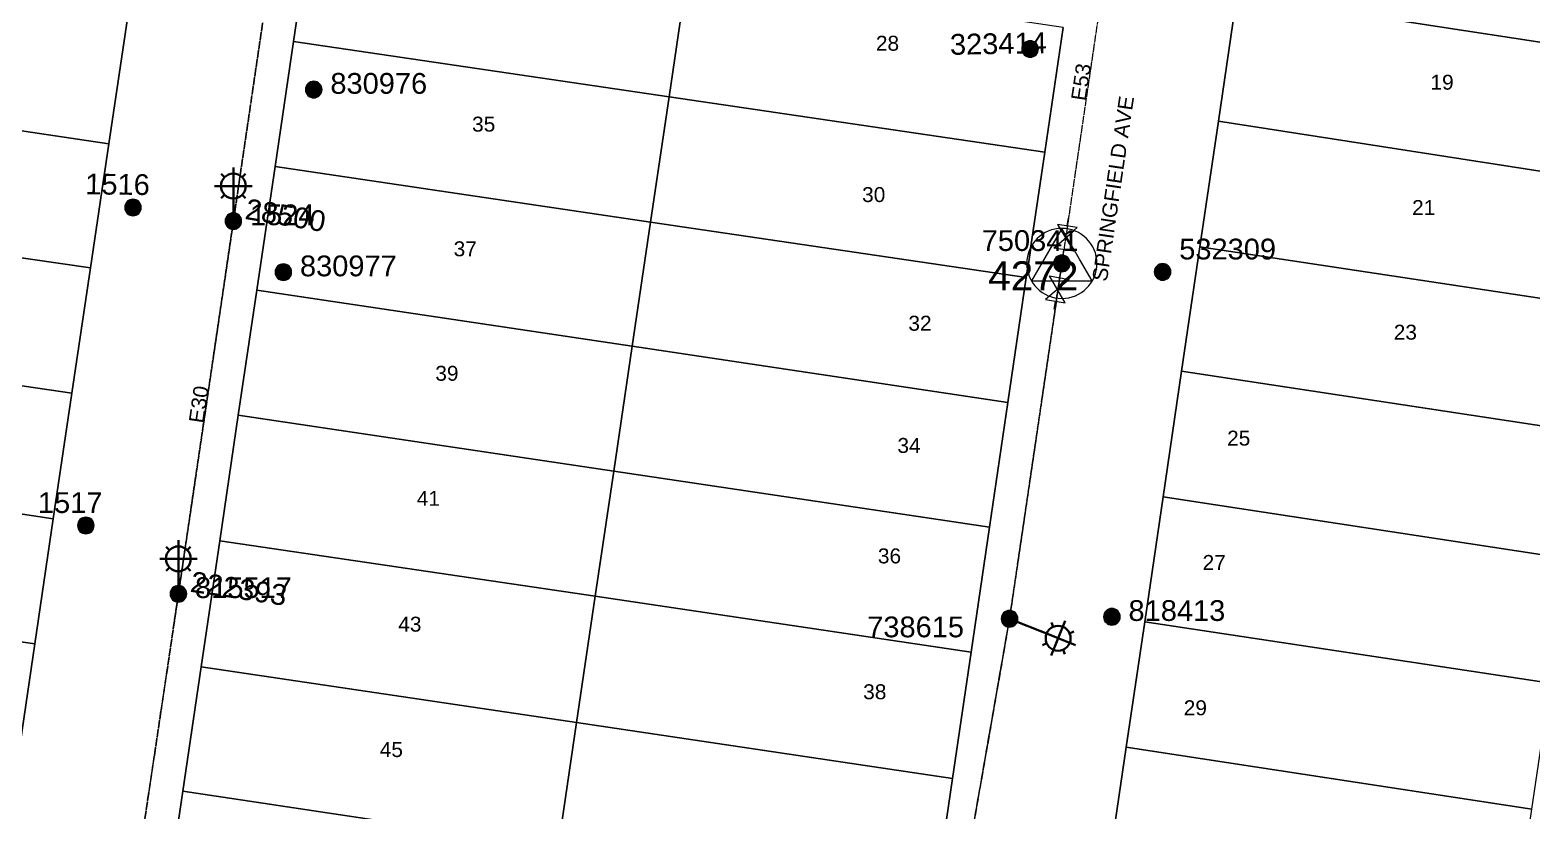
# Model space of a CAD drawing. Header units: metres. Extents: x 305195 to 306755, y 6261447 to 6263623.
# Drawn here: x 305777.4 to 305958.2, y 6262188 to 6262282 of the extents above; entities that cross this region are included whole.
import ezdxf
from ezdxf.enums import TextEntityAlignment as Align

# ---------------------------------------------------------------- set-up
doc = ezdxf.new("R2010")
doc.units = ezdxf.units.M
doc.linetypes.add('Cable Exist OH', pattern=[1, 1, 0])
doc.layers.get('0').update_dxf_attribs({"color": 6})
doc.layers.add('Cadastre Land Parcels_SP_EXT', color=9, linetype='Continuous', lineweight=5)
doc.layers.add('Cadastre Roads_SP_EXT', color=9, linetype='Continuous', lineweight=5)
for name, color, linetype in [('Equip_LV_EXT', 7, 'Continuous'), ('Equip_SP_SL_EXT', 7, 'Continuous'), ('Mains_HV_EXT', 7, 'Continuous'), ('Mains_LV_EXT', 7, 'Continuous'), ('Mains_SL_EXT', 7, 'Continuous'), ('Sub_SP_TR_HV_LV_EXT', 7, 'Continuous'), ('SupportsOH_SP_TR_HV_LV_SL_EXT', 7, 'Continuous')]:
    doc.layers.add(name, color=color, linetype=linetype)
doc.styles.add('iecARIAL', font='arial.ttf', dxfattribs={"height": 2})
doc.styles.add('POLE_LABEL', font='arial.ttf')
doc.styles.get("Standard").update_dxf_attribs({"font": 'arial.ttf'})

# ---------------------------------------------------------------- blocks, each defined once
blk = doc.blocks.new('SUB_POLE_EXT')
blk.add_wipeout([(0, 4.22), (0.42, 4.2), (0.83, 4.14), (1.21, 4.05), (1.62, 3.9), (1.99, 3.72), (2.35, 3.51), (2.68, 3.26), (2.99, 2.99), (3.28, 2.66), (3.52, 2.34), (3.76, 1.92), (3.9, 1.62), (4.04, 1.23), (4.18, 0.63), (4.22, 0), (4.18, -0.61), (4.06, -1.15), (3.9, -1.62), (3.58, -2.24), (3.22, -2.73), (2.97, -3.01), (2.68, -3.26), (2.36, -3.5), (2, -3.72), (1.64, -3.89), (1.25, -4.03), (0.82, -4.14), (0.42, -4.2), (0, -4.22), (-0.41, -4.2), (-0.8, -4.15), (-1.21, -4.05), (-1.62, -3.9), (-1.99, -3.73), (-2.35, -3.51), (-2.68, -3.26), (-2.96, -3.02), (-3.23, -2.72), (-3.51, -2.35), (-3.71, -2.01), (-3.91, -1.6), (-4.05, -1.21), (-4.16, -0.76), (-4.22, -0.14), (-4.21, 0.39), (-4.14, 0.83), (-4.03, 1.27), (-3.9, 1.63), (-3.71, 2.02), (-3.5, 2.37), (-3.28, 2.67), (-2.99, 2.99), (-2.68, 3.27), (-2.33, 3.52), (-1.98, 3.73), (-1.63, 3.9), (-1.2, 4.05), (-0.78, 4.15), (-0.4, 4.21)])
blk.add_line((2.16, 0.48), (2.16, 0.48, 0))
blk.add_lwpolyline([(-4.22, 0, 1), (4.22, 0, 1)], format="xyb", close=True)
blk.add_lwpolyline([(2.14, 0.52), (0, 4.22), (-3.66, -2.11), (3.66, -2.11)], close=True)
for tag, height, flags, p in [('ASSET_NUM', 3.5, 8, (2, 2)), ('STREET_CODE', 0.2, 9, (1.5, 0)), ('CONSTRUCTED_VOLTAGE', 0.2, 9, (1.5, -0.2)), ('OPERATING_VOLTAGE', 0.2, 9, (1.5, -0.6)), ('OPERATED_BY', 0.2, 9, (1.5, -0.8)), ('ORIENTATION', 0.2, 9, (1.5, -1.2)), ('OWNED_BY', 0.2, 9, (1.5, -1.4)), ('SECONDARY_VOLTAGE', 0.2, 9, (1.5, -1.6)), ('STATE', 0.2, 9, (1.5, -1.8)), ('NO_PHASES', 0.2, 9, (1.5, -0.4)), ('MAINTAINED_BY', 0.2, 9, (1.5, -1)), ('SUBSTATION_TYPE', 0.2, 9, (1.5, -2)), ('STREETNAME', 0.2, 9, (1.5, -2.8)), ('SUBURB', 0.2, 9, (1.5, -3)), ('Z', 0.2, 1, (1.5, -3.4)), ('USAGE', 0.2, 9, (1.5, -2.2)), ('LEGEND', 0.2, 9, (1.5, -2.4)), ('LOCATION', 0.2, 9, (1.5, -2.6)), ('NOTES', 0.2, 9, (1.5, -3.2))]:
    blk.add_attdef(tag, text='', height=height, dxfattribs=dict(flags=flags)).set_placement(p, align=Align.MIDDLE_LEFT)
blk = doc.blocks.new('LV_OH_LINKS_DISTFUSE_EXT')
for p, q in [((0, 0), (0.96, 0)), ((3.84, 0), (4.8, 0))]:
    blk.add_line(p, q)
blk.add_lwpolyline([(3.84, -1.2), (3.84, 1.2), (0.96, -1.2), (0.96, 1.2)], close=True)
at = {"flags": 9}
for tag, p in [('ACTUAL_STATUS', (0, 0)), ('CONSTRUCTED_VOLTAGE', (0, -0.2)), ('OPERATING_VOLTAGE', (0, -0.6)), ('ORIENTATION', (0, -0.8)), ('OWNED_BY', (0, -1)), ('STATE', (0, -1.2)), ('SWITCH_TYPE', (0, -1.4)), ('NO_PHASES', (0, -0.4)), ('USAGE', (0, -1.6)), ('NOTES', (0, -1.8))]:
    blk.add_attdef(tag, text='', height=0.2, dxfattribs=at).set_placement(p, align=Align.MIDDLE_LEFT)
at = {"flags": 1}
blk.add_attdef('Z', (0, 0), '', height=0.2, dxfattribs=at)
blk = doc.blocks.new('*U148')
at = {"lineweight": 40}
for p, q in [((0, 0), (4.46, -1.79)), ((3.76, -1.51), (7.93, -3.19)), ((6.69, -0.26), (5.01, -4.44)), ((5.04, -0.45), (5.26, -0.97)), ((7.74, -1.54), (7.23, -1.76)), ((3.95, -3.16), (4.47, -2.94)), ((6.66, -4.25), (6.44, -3.73))]:
    blk.add_line(p, q, dxfattribs=at)
blk.add_circle((5.85, -2.35), 1.5, dxfattribs=at)
at = {"style": 'iecARIAL', "flags": 8}
blk.add_attdef('ASSET_NUM', (1.5, 1.5), '', height=2.5, dxfattribs=at)
for tag, p, height, flags in [('OPERATING_VOLTAGE', (0.98, -1.65), 0.2, 9), ('ORIENTATION', (0.98, -1.85), 0.2, 9), ('CONSTRUCTED_VOLTAGE', (0.98, -0.65), 0.2, 9), ('CONTROL_TYPE', (0.98, -0.85), 0.2, 9), ('LANTERN_PURPOSE', (0.98, -1.05), 0.2, 9), ('LANTERN_TYPE', (0.98, -1.25), 0.2, 9), ('NO_PHASES', (0.98, -1.45), 0.2, 9), ('LNUMBER', (2.18, -3.25), 2.5, 8), ('OWNED_BY', (0.98, -2.05), 0.2, 9), ('STATE', (0.98, -2.25), 0.2, 9), ('USAGE', (0.98, -2.45), 0.2, 9), ('CEXIST', (0.98, -2.65), 0.2, 9), ('CNEW', (0.98, -2.85), 0.2, 9), ('CNUMBER', (0.98, -3.05), 0.2, 9), ('CREMOVE', (0.98, -3.25), 0.2, 9), ('CREPLACE', (0.98, -3.45), 0.2, 9), ('LKINGHEIGHT', (0.98, -3.65), 0.2, 9), ('LBRACKET', (0.98, -3.85), 0.2, 9), ('LBRACKETVOCAB', (0.98, -4.05), 0.2, 9), ('LCATEGORY', (0.98, -4.25), 0.2, 9), ('LCHARGE1', (0.98, -4.45), 0.2, 9), ('LCHARGE1PERCENT', (0.98, -4.65), 0.2, 9), ('LCHARGE2', (0.98, -4.85), 0.2, 9), ('LCHARGE2PERCENT', (0.98, -5.05), 0.2, 9), ('LCHARGE3', (0.98, -5.25), 0.2, 9), ('LCHARGE3PERCENT', (0.98, -5.45), 0.2, 9), ('LEXIST', (0.98, -5.65), 0.2, 9), ('LLAMP', (0.98, -5.85), 0.2, 9), ('LLAMPVOCAB', (0.98, -6.05), 0.2, 9), ('LMAST', (0.98, -6.25), 0.2, 9), ('LMASTVOCAB', (0.98, -6.45), 0.2, 9), ('LNEW', (0.98, -6.65), 0.2, 9), ('LANTNUMBER', (0.98, -6.85), 0.2, 9), ('LOUTREACH', (0.98, -7.25), 0.2, 9), ('LOUTREACHVOCAB', (0.98, -7.45), 0.2, 9), ('LRATECODE', (0.98, -7.65), 0.2, 9), ('LREMOVE', (0.98, -7.85), 0.2, 9), ('LREPLACE', (0.98, -8.05), 0.2, 9), ('LTYPE', (0.98, -8.25), 0.2, 9), ('LTYPEVOCAB', (0.98, -8.45), 0.2, 9), ('LEGEND', (0.98, -8.65), 0.2, 9), ('LOCATION', (0.98, -8.85), 0.2, 9), ('NOTES', (0.98, -9.05), 0.2, 9), ('STREETNAME', (0.98, -9.25), 0.2, 9), ('SUBURB', (0.98, -9.45), 0.2, 1)]:
    blk.add_attdef(tag, p, '', height=height, dxfattribs=dict(flags=flags))
blk = doc.blocks.new('SL_LANTERN_EXT')
at = {"lineweight": 40}
for p, q in [((-1.46, 5.68), (-1.06, 5.28)), ((0, 1.97), (0, 6.47)), ((1.46, 5.68), (1.06, 5.28)), ((-2.25, 4.22), (2.25, 4.22)), ((-1.46, 2.76), (-1.06, 3.16)), ((0, 0), (0, 2.72)), ((1.46, 2.76), (1.06, 3.16))]:
    blk.add_line(p, q, dxfattribs=at)
blk.add_circle((0, 4.22), 1.5, dxfattribs=at)
at = {"style": 'iecARIAL', "flags": 8}
blk.add_attdef('ASSET_NUM', (1.5, 1.5), '', height=2.5, dxfattribs=at)
for tag, p, height, flags in [('OPERATING_VOLTAGE', (0.98, -1.65), 0.2, 9), ('ORIENTATION', (0.98, -1.85), 0.2, 9), ('CONSTRUCTED_VOLTAGE', (0.98, -0.65), 0.2, 9), ('CONTROL_TYPE', (0.98, -0.85), 0.2, 9), ('LANTERN_PURPOSE', (0.98, -1.05), 0.2, 9), ('LANTERN_TYPE', (0.98, -1.25), 0.2, 9), ('NO_PHASES', (0.98, -1.45), 0.2, 9), ('LNUMBER', (2.18, -3.25), 2.5, 8), ('OWNED_BY', (0.98, -2.05), 0.2, 9), ('STATE', (0.98, -2.25), 0.2, 9), ('USAGE', (0.98, -2.45), 0.2, 9), ('CEXIST', (0.98, -2.65), 0.2, 9), ('CNEW', (0.98, -2.85), 0.2, 9), ('CNUMBER', (0.98, -3.05), 0.2, 9), ('CREMOVE', (0.98, -3.25), 0.2, 9), ('CREPLACE', (0.98, -3.45), 0.2, 9), ('LKINGHEIGHT', (0.98, -3.65), 0.2, 9), ('LBRACKET', (0.98, -3.85), 0.2, 9), ('LBRACKETVOCAB', (0.98, -4.05), 0.2, 9), ('LCATEGORY', (0.98, -4.25), 0.2, 9), ('LCHARGE1', (0.98, -4.45), 0.2, 9), ('LCHARGE1PERCENT', (0.98, -4.65), 0.2, 9), ('LCHARGE2', (0.98, -4.85), 0.2, 9), ('LCHARGE2PERCENT', (0.98, -5.05), 0.2, 9), ('LCHARGE3', (0.98, -5.25), 0.2, 9), ('LCHARGE3PERCENT', (0.98, -5.45), 0.2, 9), ('LEXIST', (0.98, -5.65), 0.2, 9), ('LLAMP', (0.98, -5.85), 0.2, 9), ('LLAMPVOCAB', (0.98, -6.05), 0.2, 9), ('LMAST', (0.98, -6.25), 0.2, 9), ('LMASTVOCAB', (0.98, -6.45), 0.2, 9), ('LNEW', (0.98, -6.65), 0.2, 9), ('LANTNUMBER', (0.98, -6.85), 0.2, 9), ('LOUTREACH', (0.98, -7.25), 0.2, 9), ('LOUTREACHVOCAB', (0.98, -7.45), 0.2, 9), ('LRATECODE', (0.98, -7.65), 0.2, 9), ('LREMOVE', (0.98, -7.85), 0.2, 9), ('LREPLACE', (0.98, -8.05), 0.2, 9), ('LTYPE', (0.98, -8.25), 0.2, 9), ('LTYPEVOCAB', (0.98, -8.45), 0.2, 9), ('LEGEND', (0.98, -8.65), 0.2, 9), ('LOCATION', (0.98, -8.85), 0.2, 9), ('NOTES', (0.98, -9.05), 0.2, 9), ('STREETNAME', (0.98, -9.25), 0.2, 9), ('SUBURB', (0.98, -9.45), 0.2, 1)]:
    blk.add_attdef(tag, p, '', height=height, dxfattribs=dict(flags=flags))
blk = doc.blocks.new('POLE_EXT')
blk.add_hatch(color=256).paths.add_polyline_path([(-1, 0, 1), (1, 0, 1)])
blk.add_lwpolyline([(-1, 0, 1), (1, 0, 1)], format="xyb", close=True)
for tag, height, flags, p in [('pNumber', 2.5, 8, (-17.84, 2.07)), ('OWNED_BY', 0.2, 9, (1.35, -0.4)), ('SPECIAL_USE', 0.2, 9, (1.35, -0.8)), ('STATE', 0.2, 9, (1.35, -1)), ('cLV', 0.2, 9, (1.35, -1.4)), ('hDepth', 0.2, 9, (1.35, -1.6)), ('hDia', 0.2, 9, (1.35, -1.8)), ('PARENT', 0.2, 9, (1.35, -0.6)), ('USAGE', 0.2, 9, (1.35, -1.2)), ('cHV', 0.2, 9, (1.35, -2)), ('cLinedev', 0.2, 9, (1.35, -3.4)), ('LBRACKET', 0.2, 9, (1.35, -2.2)), ('LExisting', 0.2, 9, (1.35, -2.4)), ('LANTNUMBER', 0.2, 9, (1.35, -2.6)), ('LOther', 0.2, 9, (1.35, -2.8)), ('LRemove', 0.2, 9, (1.35, -3)), ('LEGEND', 0.2, 9, (1.35, -3.2)), ('LOCATION', 0.2, 9, (1.35, -3.6)), ('pExisting', 0.2, 9, (1.35, -3.8)), ('pFooting', 0.2, 9, (1.35, -4.4)), ('pNew', 0.2, 9, (1.35, -4.6)), ('pRelocate', 0.2, 9, (1.35, -5)), ('pRemove', 0.2, 9, (1.35, -5.2)), ('pReplace', 0.2, 9, (1.35, -5.4)), ('PFNUMBER', 0.2, 9, (1.35, -4)), ('NEWPFNUMBER', 0.2, 9, (1.35, -4.2)), ('pStay', 0.2, 9, (1.35, -5.6)), ('pType', 0.2, 9, (1.35, -5.8)), ('cspan', 0.2, 9, (1.35, -6)), ('STREETNAME', 0.2, 9, (1.35, -6.2)), ('SUBURB', 0.2, 9, (1.35, -6.4)), ('OPERATED_BY', 0.2, 9, (1.36, -7.01)), ('NOTES', 0.2, 9, (1.35, -6.6)), ('MAINTAINED_BY', 0.2, 9, (1.36, -6.81))]:
    blk.add_attdef(tag, text='', height=height, dxfattribs=dict(flags=flags)).set_placement(p, align=Align.MIDDLE_LEFT)
at = {"style": 'POLE_LABEL'}
for tag, height, flags, p in [('ASSET_NUM', 2.5, 8, (2, 2)), ('STRUCTURE_PLANT_NUMBER', 0.2, 9, (1.35, 0.03)), ('STREET_CODE', 0.2, 9, (1.35, -0.2))]:
    blk.add_attdef(tag, text='', height=height, dxfattribs=dict(at, flags=flags)).set_placement(p, align=Align.MIDDLE_LEFT)
at = {"flags": 1}
blk.add_attdef('Z', (1.35, -7.33), '', height=0.2, dxfattribs=at)

msp = doc.modelspace()

# ---------------------------------------------------------------- linework, layer by layer
at = {"layer": 'Cadastre Land Parcels_SP_EXT', "linetype": 'Continuous'}
for points in [[(305973.68, 6262293.66), (305924.86, 6262301.26), (305922.65, 6262286.19), (305971.47, 6262278.67), (305973.68, 6262293.66)], [(305856.51, 6262289.07), (305811.3, 6262295.82), (305809.07, 6262280.67), (305854.28, 6262274), (305856.51, 6262289.07)], [(305789.07, 6262283.43), (305752.93, 6262288.68), (305750.72, 6262273.71), (305786.85, 6262268.35), (305789.07, 6262283.43)], [(305901.72, 6262282.32), (305883.88, 6262284.99), (305856.51, 6262289.07), (305854.28, 6262274), (305899.5, 6262267.34), (305901.72, 6262282.32)], [(305971.47, 6262278.67), (305922.65, 6262286.19), (305920.42, 6262271.06), (305969.24, 6262263.49), (305971.47, 6262278.67)], [(305854.28, 6262274), (305809.07, 6262280.67), (305806.86, 6262265.62), (305852.06, 6262258.91), (305854.28, 6262274)], [(305786.85, 6262268.35), (305750.72, 6262273.71), (305748.49, 6262258.63), (305784.63, 6262253.38), (305786.85, 6262268.35)], [(305969.24, 6262263.49), (305920.42, 6262271.06), (305918.19, 6262255.93), (305967.06, 6262248.56), (305969.24, 6262263.49)], [(305852.06, 6262258.91), (305806.86, 6262265.62), (305804.65, 6262250.69), (305849.84, 6262243.95), (305852.06, 6262258.91)], [(305784.63, 6262253.38), (305748.49, 6262258.63), (305746.27, 6262243.6), (305782.4, 6262238.29), (305784.63, 6262253.38)], [(305964.85, 6262233.55), (305967.06, 6262248.56), (305918.19, 6262255.93), (305915.99, 6262240.96), (305964.85, 6262233.55)], [(305849.84, 6262243.95), (305804.65, 6262250.69), (305802.43, 6262235.66), (305847.62, 6262228.91), (305849.84, 6262243.95)], [(305782.4, 6262238.29), (305746.27, 6262243.6), (305744.07, 6262228.66), (305780.14, 6262223.19), (305782.4, 6262238.29)], [(305895.06, 6262237.2), (305849.84, 6262243.95), (305847.62, 6262228.91), (305885.08, 6262223.32), (305892.84, 6262222.16), (305895.06, 6262237.2)], [(305964.85, 6262233.55), (305915.99, 6262240.96), (305913.76, 6262225.82), (305962.58, 6262218.35), (305964.85, 6262233.55)], [(305847.62, 6262228.91), (305802.43, 6262235.66), (305800.21, 6262220.54), (305845.39, 6262213.85), (305847.62, 6262228.91)], [(305780.14, 6262223.19), (305744.07, 6262228.66), (305741.8, 6262213.33), (305777.93, 6262208.11), (305780.14, 6262223.19)], [(305892.84, 6262222.16), (305885.08, 6262223.32), (305847.62, 6262228.91), (305845.39, 6262213.85), (305890.65, 6262207.13), (305892.84, 6262222.16)], [(305962.58, 6262218.35), (305913.76, 6262225.82), (305911.55, 6262210.79), (305960.41, 6262203.4), (305962.58, 6262218.35)], [(305845.39, 6262213.85), (305800.21, 6262220.54), (305797.96, 6262205.34), (305843.14, 6262198.64), (305845.39, 6262213.85)], [(305777.93, 6262208.11), (305741.8, 6262213.33), (305745.5, 6262197.24), (305745.17, 6262194.98), (305775.31, 6262190.34), (305777.93, 6262208.11)], [(305890.65, 6262207.13), (305845.39, 6262213.85), (305843.14, 6262198.64), (305888.4, 6262191.91), (305890.65, 6262207.13)], [(305960.41, 6262203.4), (305911.55, 6262210.79), (305909.33, 6262195.69), (305958.15, 6262188.21), (305960.41, 6262203.4)], [(305840.93, 6262183.6), (305843.14, 6262198.64), (305797.96, 6262205.34), (305795.76, 6262190.4), (305840.93, 6262183.6)], [(305888.4, 6262191.91), (305843.14, 6262198.64), (305840.93, 6262183.6), (305886.18, 6262176.8), (305888.4, 6262191.91)], [(305958.15, 6262188.21), (305909.33, 6262195.69), (305907.11, 6262180.62), (305955.93, 6262173.1), (305958.15, 6262188.21)], [(305840.93, 6262183.6), (305795.76, 6262190.4), (305793.99, 6262178.41), (305838.21, 6262164.96), (305838.71, 6262168.62), (305840.93, 6262183.6)]]:
    msp.add_lwpolyline(points, close=True, dxfattribs=at)
at = {"layer": 'Cadastre Roads_SP_EXT', "linetype": 'Continuous'}
for points in [[(305793.99, 6262178.41), (305795.76, 6262190.4), (305797.96, 6262205.34), (305800.21, 6262220.54), (305802.43, 6262235.66), (305804.65, 6262250.69), (305806.86, 6262265.62), (305809.07, 6262280.67), (305811.3, 6262295.82)], [(305907.11, 6262180.62), (305909.33, 6262195.69), (305911.55, 6262210.79), (305913.76, 6262225.82), (305915.99, 6262240.96), (305918.19, 6262255.93), (305920.42, 6262271.06), (305922.65, 6262286.19)], [(305789.07, 6262283.43), (305786.85, 6262268.35), (305784.63, 6262253.38), (305782.4, 6262238.29), (305780.14, 6262223.19), (305777.93, 6262208.11), (305775.31, 6262190.34)]]:
    msp.add_lwpolyline(points, dxfattribs=at)
at = {"layer": 'Mains_HV_EXT', "linetype": 'Cable Exist OH'}
msp.add_lwpolyline([(305780.11, 6262114.14), (305784.74, 6262143.98), (305789.41, 6262175.11), (305795.22, 6262214.14), (305801.83, 6262259.03), (305808.4, 6262303.54), (305815.15, 6262349.35)], dxfattribs=at)
at = {"layer": 'Mains_LV_EXT', "linetype": 'Cable Exist OH'}
for points in [[(305801.83, 6262259.03), (305808.4, 6262303.54)], [(305795.22, 6262214.14), (305801.83, 6262259.03)], [(305789.41, 6262175.11), (305795.22, 6262214.14)], [(305885.47, 6262155.03), (305895.27, 6262211.14)]]:
    msp.add_lwpolyline(points, dxfattribs=at)
at = {"layer": 'Mains_SL_EXT', "linetype": 'Cable Exist OH'}
for points in [[(305815.15, 6262349.35), (305808.4, 6262303.54), (305801.83, 6262259.03)], [(305801.83, 6262259.03), (305795.22, 6262214.14)], [(305795.22, 6262214.14), (305789.41, 6262175.11)]]:
    msp.add_lwpolyline(points, dxfattribs=at)

# ---------------------------------------------------------------- block references
at = {"layer": 'Equip_SP_SL_EXT'}
ref = msp.add_blockref('SL_LANTERN_EXT', (305801.83, 6262259.03), dxfattribs=at)
ref.add_attrib('ASSET_NUM', '28500', dxfattribs={"layer": '0', "height": 2.5, "rotation": 350.4901, "style": 'iecARIAL'}).set_placement((305803.33, 6262260.53), align=Align.MIDDLE_LEFT)
ref = msp.add_blockref('SL_LANTERN_EXT', (305795.22, 6262214.14), dxfattribs=at)
ref.add_attrib('ASSET_NUM', '222393', dxfattribs={"layer": '0', "height": 2.5, "rotation": 351.5443, "style": 'iecARIAL'}).set_placement((305796.72, 6262215.64), align=Align.MIDDLE_LEFT)
msp.add_blockref('*U148', (305895.27, 6262211.14), dxfattribs=at)
at = {"layer": 'Sub_SP_TR_HV_LV_EXT'}
ref = msp.add_blockref('SUB_POLE_EXT', (305901.57, 6262253.93), dxfattribs=at)
ref.add_attrib('ASSET_NUM', '4272', dxfattribs={"layer": '0', "height": 3.5}).set_placement((305903.57, 6262254.18), align=Align.TOP_RIGHT)
at = {"layer": 'SupportsOH_SP_TR_HV_LV_SL_EXT'}
ref = msp.add_blockref('POLE_EXT', (305897.75, 6262279.75), dxfattribs=at)
ref.add_attrib('ASSET_NUM', '323414', dxfattribs={"layer": '0', "height": 2.5, "rotation": 1, "style": 'POLE_LABEL'}).set_placement((305899.75, 6262280.5), align=Align.MIDDLE_RIGHT)
ref = msp.add_blockref('POLE_EXT', (305811.51, 6262274.86), dxfattribs=at)
ref.add_attrib('ASSET_NUM', '830976', dxfattribs={"layer": '0', "height": 2.5, "style": 'POLE_LABEL'}).set_placement((305813.51, 6262275.61), align=Align.MIDDLE_LEFT)
ref = msp.add_blockref('POLE_EXT', (305789.75, 6262260.66), dxfattribs=at)
ref.add_attrib('ASSET_NUM', '1516', dxfattribs={"layer": '0', "height": 2.5, "rotation": 359.3296, "style": 'POLE_LABEL'}).set_placement((305791.75, 6262261.41), align=Align.BOTTOM_RIGHT)
ref = msp.add_blockref('POLE_EXT', (305801.83, 6262259.03), dxfattribs=at)
ref.add_attrib('ASSET_NUM', '1524', dxfattribs={"layer": '0', "height": 2.5, "style": 'POLE_LABEL'}).set_placement((305803.83, 6262259.78), align=Align.MIDDLE_LEFT)
ref = msp.add_blockref('POLE_EXT', (305913.7, 6262252.91), dxfattribs=at)
ref.add_attrib('ASSET_NUM', '532309', dxfattribs={"layer": '0', "height": 2.5, "style": 'POLE_LABEL'}).set_placement((305915.7, 6262253.66), align=Align.BOTTOM_LEFT)
ref = msp.add_blockref('POLE_EXT', (305807.85, 6262252.88), dxfattribs=at)
ref.add_attrib('ASSET_NUM', '830977', dxfattribs={"layer": '0', "height": 2.5, "style": 'POLE_LABEL'}).set_placement((305809.85, 6262253.63), align=Align.MIDDLE_LEFT)
ref = msp.add_blockref('POLE_EXT', (305784.07, 6262222.37), dxfattribs=at)
ref.add_attrib('ASSET_NUM', '1517', dxfattribs={"layer": '0', "height": 2.5, "rotation": 359.8852, "style": 'POLE_LABEL'}).set_placement((305786.07, 6262223.12), align=Align.BOTTOM_RIGHT)
ref = msp.add_blockref('POLE_EXT', (305795.22, 6262214.14), dxfattribs=at)
ref.add_attrib('ASSET_NUM', '815517', dxfattribs={"layer": '0', "height": 2.5, "style": 'POLE_LABEL'}).set_placement((305797.22, 6262214.89), align=Align.MIDDLE_LEFT)
ref = msp.add_blockref('POLE_EXT', (305907.59, 6262211.38), dxfattribs=at)
ref.add_attrib('ASSET_NUM', '818413', dxfattribs={"layer": '0', "height": 2.5, "style": 'POLE_LABEL'}).set_placement((305909.59, 6262212.13), align=Align.MIDDLE_LEFT)
ref = msp.add_blockref('POLE_EXT', (305895.27, 6262211.14), dxfattribs=at)
ref.add_attrib('ASSET_NUM', '738615', dxfattribs={"layer": '0', "height": 2.5, "style": 'POLE_LABEL'}).set_placement((305889.79, 6262210.16), align=Align.MIDDLE_RIGHT)

# ---------------------------------------------------------------- texts
at = {"layer": 'Cadastre Land Parcels_SP_EXT'}
for s, p in [('28', (305879.18, 6262279.54)), ('19', (305945.94, 6262274.85)), ('35', (305830.57, 6262269.8)), ('30', (305877.52, 6262261.32)), ('21', (305943.73, 6262259.76)), ('37', (305828.35, 6262254.79)), ('32', (305883.09, 6262245.83)), ('23', (305941.52, 6262244.75)), ('39', (305826.14, 6262239.8)), ('25', (305921.46, 6262231.99)), ('34', (305881.77, 6262231.11)), ('41', (305823.91, 6262224.74)), ('36', (305879.42, 6262217.81)), ('27', (305918.51, 6262217.02)), ('43', (305821.68, 6262209.59)), ('38', (305877.65, 6262201.45)), ('29', (305916.24, 6262199.52)), ('45', (305819.45, 6262194.49))]:
    msp.add_text(s, height=1.8, dxfattribs=at).set_placement(p)
at = {"layer": 'Mains_LV_EXT'}
for s, rotation, p in [('E53', 81.6158, (305904.44, 6262273.43)), ('E30', 81.6121, (305798.23, 6262234.61))]:
    msp.add_text(s, height=1.8, rotation=rotation, dxfattribs=at).set_placement(p)

# ---------------------------------------------------------------- next in the draw order: linework, layer by layer
at = {"layer": 'Cadastre Land Parcels_SP_EXT', "linetype": 'Continuous'}
for points in [[(305899.5, 6262267.34), (305854.28, 6262274), (305852.06, 6262258.91), (305884.48, 6262254.11), (305897.27, 6262252.22), (305899.5, 6262267.34)], [(305897.27, 6262252.22), (305884.48, 6262254.11), (305852.06, 6262258.91), (305849.84, 6262243.95), (305895.06, 6262237.2), (305897.27, 6262252.22)]]:
    msp.add_lwpolyline(points, close=True, dxfattribs=at)
at = {"layer": 'Cadastre Roads_SP_EXT', "linetype": 'Continuous'}
msp.add_lwpolyline([(305901.72, 6262282.32), (305899.5, 6262267.34), (305897.27, 6262252.22), (305895.06, 6262237.2), (305892.84, 6262222.16), (305890.65, 6262207.13), (305888.4, 6262191.91), (305886.18, 6262176.8)], dxfattribs=at)
at = {"layer": 'Mains_HV_EXT', "linetype": 'Cable Exist OH'}
msp.add_lwpolyline([(305901.57, 6262253.93), (305895.27, 6262211.14), (305885.47, 6262155.03), (305881.31, 6262116.53), (305874.46, 6262070.15)], dxfattribs=at)
at = {"layer": 'Mains_LV_EXT', "linetype": 'Cable Exist OH'}
for points in [[(305907.88, 6262296.74), (305901.57, 6262253.93)], [(305895.27, 6262211.14), (305901.57, 6262253.93)]]:
    msp.add_lwpolyline(points, dxfattribs=at)

# ---------------------------------------------------------------- next in the draw order: block references
at = {"layer": 'Equip_LV_EXT'}
for p, rotation in [((305901.67, 6262254.64), 81.72678448297641), ((305901.45, 6262253.16), 259.7607722085022)]:
    msp.add_blockref('LV_OH_LINKS_DISTFUSE_EXT', p, dxfattribs=dict(at, rotation=rotation))
at = {"layer": 'SupportsOH_SP_TR_HV_LV_SL_EXT'}
ref = msp.add_blockref('POLE_EXT', (305901.57, 6262253.93), dxfattribs=at)
ref.add_attrib('ASSET_NUM', '750341', dxfattribs={"layer": '0', "height": 2.5, "style": 'POLE_LABEL'}).set_placement((305903.57, 6262254.68), align=Align.BOTTOM_RIGHT)

# ---------------------------------------------------------------- next in the draw order: texts
at = {"layer": 'Cadastre Roads_SP_EXT'}
msp.add_text('SPRINGFIELD AVE', height=1.8, rotation=81.6186, dxfattribs=at).set_placement((305906.99, 6262251.68))

doc.saveas('drawing.dxf')
